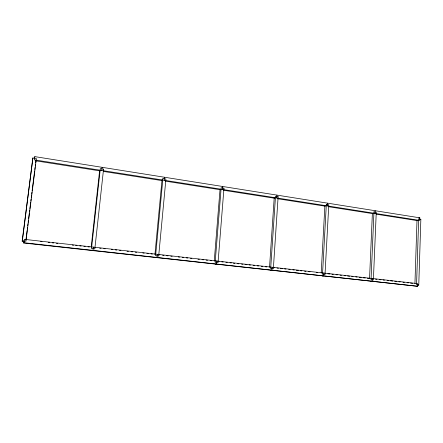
<?xml version="1.0" encoding="UTF-8"?>
<svg xmlns="http://www.w3.org/2000/svg" width="443" height="443" viewBox="0 0 443 443"><rect width="100%" height="100%" fill="white"/><g stroke="black" fill="none" stroke-linecap="round" stroke-linejoin="round"><path stroke-width="0.66" d="M414.936 283.537L416.985 220.664M417.622 286.294L417.705 283.62L24.365 239.342L23.723 243.035L417.622 286.294L23.933 242.72M419.809 217.823L419.726 220.415L34.421 159.873L34.831 156.628L419.809 217.823L418.707 218.05M418.762 285.076L420.85 219.291L418.685 218.947L416.558 284.832L418.762 285.076L417.644 285.131M372.264 278.503L372.148 281.261L370.597 281.36M375.055 213.399L375.166 210.73M369.551 278.481L372.369 213.631M323.833 273.049L323.678 275.895L322.277 276.022M327.482 205.923L327.632 203.171M321.181 273.087L324.902 205.458M269.527 267.339L274.239 197.467M272.096 267.229L271.902 270.164L270.673 270.324M276.725 197.949L276.914 195.108M214.246 261.171L220.016 189.621M216.716 260.993L216.472 264.034L215.442 264.222M222.447 189.416L222.679 186.486M154.934 254.564L162.033 179.78M157.287 254.304L156.988 257.449L156.191 257.671M164.275 180.279L164.558 177.25M93.346 247.111L92.986 250.367L92.46 250.633M101.768 170.455L102.111 167.321M91.214 246.768L99.614 170.644M22.15 241.158L32.876 157.974L36.376 158.528L25.943 241.23L22.355 240.831L22.15 241.158L23.933 241.357M22.355 240.831L32.876 157.974M23.723 243.035L23.977 241.02M34.41 158.638L34.831 156.628M25.893 240.184L27.106 230.581M27.278 229.208L27.538 227.148M27.71 225.775L27.97 223.721M28.142 222.347L28.402 220.287M28.579 218.92L29.271 213.432M29.443 212.059L29.703 209.999M29.875 208.625L30.656 202.451M30.827 201.083L31.088 199.023M31.259 197.65L31.519 195.596M31.691 194.222L31.951 192.162M32.129 190.795L32.383 188.735M32.56 187.361L34.637 170.898M34.809 169.525L35.069 167.471M35.241 166.097L35.501 164.037M35.673 162.664L35.933 160.61M419.742 219.512L420.85 219.291M40.629 241.529L42.002 241.684M48.182 242.376L49.555 242.531M52.302 242.842L53.675 242.991M56.422 243.301L57.795 243.456M72.215 245.079L73.588 245.228M75.648 245.461L77.021 245.616M79.768 245.926L81.141 246.081M83.888 246.386L85.261 246.541M88.007 246.851L89.381 247.006M99.664 248.158L101.032 248.313M103.773 248.623L105.141 248.778M111.304 249.47L112.672 249.619M115.407 249.93L116.78 250.085M119.516 250.389L120.884 250.544M127.047 251.236L128.415 251.391M131.156 251.696L132.523 251.851M135.265 252.161L136.632 252.316M142.796 253.008L144.163 253.158M146.904 253.468L148.272 253.623M151.008 253.928L152.381 254.083M158.528 254.775L159.89 254.93M162.609 255.234L163.971 255.384M166.695 255.694L168.052 255.844M170.776 256.148L172.139 256.303M178.263 256.99L179.62 257.145M182.344 257.449L183.707 257.604M186.425 257.909L187.788 258.064M190.507 258.369L191.869 258.518M197.993 259.21L199.356 259.36M202.074 259.67L203.437 259.82M206.161 260.124L207.518 260.279M210.242 260.584L211.604 260.739M217.729 261.425L219.091 261.58M221.816 261.885L223.178 262.04M225.902 262.345L227.27 262.5M229.995 262.804L231.357 262.959M233.4 263.186L234.762 263.341M237.487 263.646L238.849 263.801M241.573 264.106L242.936 264.261M244.979 264.488L247.022 264.72M249.066 264.947L250.433 265.102M253.158 265.407L254.52 265.562M257.245 265.866L258.607 266.021M261.331 266.326L262.693 266.481M265.418 266.786L266.78 266.935M272.932 267.627L274.306 267.782M277.058 268.093L278.431 268.248M280.497 268.48L282.556 268.713M284.616 268.94L285.995 269.095M288.742 269.405L290.121 269.56M292.867 269.87L294.246 270.025M296.306 270.258L298.372 270.485M300.432 270.717L301.805 270.872M304.557 271.182L305.93 271.337M308.682 271.648L310.056 271.803M316.247 272.495L317.62 272.65M327.87 273.802L329.913 274.029M331.951 274.261L333.313 274.411M336.032 274.721L337.394 274.87M340.113 275.175L341.475 275.33M344.194 275.635L345.557 275.79M347.594 276.017L349.638 276.249M351.676 276.476L353.038 276.631M355.757 276.936L357.119 277.085M359.157 277.318L361.195 277.545M363.238 277.778L365.276 278.005M367.319 278.232L369.357 278.464M375.526 279.156L376.899 279.311M379.645 279.622L381.019 279.771M383.079 280.004L384.452 280.159M387.199 280.469L388.572 280.624M390.626 280.851L392.686 281.084M394.746 281.316L396.806 281.549M398.866 281.781L400.239 281.931M402.986 282.241L404.359 282.396M407.106 282.706L408.479 282.861M410.539 283.088L412.599 283.321M35.518 160.792L99.852 170.876M103.236 171.402L162.105 180.628M165.505 181.159L220.73 189.814M223.438 190.241L274.821 198.292M277.545 198.724L325.406 206.222M328.8 206.754L373.521 213.764M376.218 214.185L418.07 220.747M373.958 211.881L371.035 279.749L373.377 280.009L376.262 212.247L373.958 211.881M326.33 204.35L322.504 274.333L325.007 274.61L328.784 204.738L326.33 204.35M278.126 196.736L273.337 268.846L270.662 268.547L275.507 196.321L278.126 196.736M223.97 188.175L218.028 262.671L215.16 262.35L221.162 187.732L223.97 188.175M162.908 178.523L155.593 255.705L158.677 256.048L165.92 179L162.908 178.523M103.557 169.143L94.824 248.922L91.507 248.551L100.317 168.633L103.557 169.143"/></g></svg>
